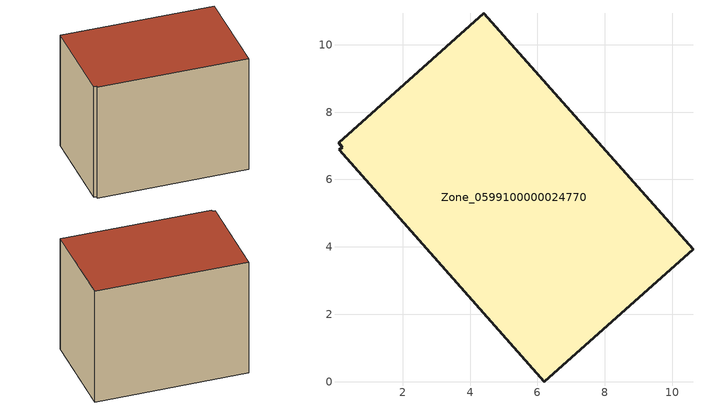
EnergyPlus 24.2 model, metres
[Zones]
Zone_0599100000024770
 floor ground (C_G): 0.1,7.09 4.41,10.93 10.62,3.93 6.21,0 0.11,6.88 0.21,6.96 z0
 wall outside (C_F): 10.62,3.93 4.41,10.93 0.1,7.09 0.21,6.96 0.11,6.88 6.21,0 10.62,3.93 z0:7.57
 roof outside (C_R): 4.41,10.93 0.1,7.09 0.21,6.96 0.11,6.88 6.21,0 10.62,3.93 z7.57
[BUILDING]
Pand.0599100000024770: North Axis=0; Terrain=City; Loads Convergence Tolerance Value=0.04; Temperature Convergence Tolerance Value=0.4; Solar Distribution=FullExterior; Maximum Number of Warmup Days=25; Minimum Number of Warmup Days=1
[Site:Location]
Rotterdam.The.Hague.AP_ZH_NLD Design_Conditions: Latitude=51.96; Longitude=4.45; Time Zone=1; Elevation=-4.5
[SITE:GROUNDTEMPERATURE:BUILDINGSURFACE]
18, 18, 18, 18, 18, 18, 18, 18, 18, 18, 18, 18
[MATERIAL] Thermal Absorptance=0.9; Solar Absorptance=0.7; Visible Absorptance=0.7
Name | Roughness | Thickness | Conductivity | Density | Specific Heat
G.TI.1965-1974 | MediumSmooth | 0.15 | 0.882353 | 540 | 1210
F.TI.1965-1974 | Rough | 0.3 | 0.697674 | 1920 | 840
R.TI.1965-1974 | MediumRough | 0.2 | 0.232558 | 1500 | 1000
[CONSTRUCTION]
C_G: G.TI.1965-1974
C_F: F.TI.1965-1974
C_R: R.TI.1965-1974
[ZONE]
Zone_0599100000024770: Type=1; Multiplier=1; Ceiling Height=Autocalculate; Volume=Autocalculate; Floor Area=autocalculate; Part of Total Floor Area=Yes
[ZONEINFILTRATION:DESIGNFLOWRATE]
Infil_Zone_0599100000024770: Zone or ZoneList or Space or SpaceList=Zone_0599100000024770; Schedule=AlwaysOn; Design Flow Rate Calculation Method=Flow/Area; Flow Rate per Floor Area=0.003; Constant Term Coefficient=1; Temperature Term Coefficient=0; Velocity Term Coefficient=0; Velocity Squared Term Coefficient=0
[HVACTEMPLATE:ZONE:IDEALLOADSAIRSYSTEM]
Zone_0599100000024770: Maximum Heating Supply Air Temperature=50; Minimum Cooling Supply Air Temperature=13; Maximum Heating Supply Air Humidity Ratio=0.0156; Minimum Cooling Supply Air Humidity Ratio=0.0077; Heating Limit=NoLimit; Cooling Limit=NoLimit; Dehumidification Control Type=ConstantSensibleHeatRatio; Cooling Sensible Heat Ratio=0.7; Dehumidification Setpoint=60; Humidification Control Type=None; Humidification Setpoint=30; Outdoor Air Method=None; Outdoor Air Flow Rate per Person=0.00944; Outdoor Air Flow Rate per Zone Floor Area=0; Outdoor Air Flow Rate per Zone=0; Demand Controlled Ventilation Type=None; Outdoor Air Economizer Type=NoEconomizer; Heat Recovery Type=None; Sensible Heat Recovery Effectiveness=0.7; Latent Heat Recovery Effectiveness=0.65
[ZONECONTROL:THERMOSTAT]
ThermostatControl_Zone_0599100000024770: Zone or ZoneList=Zone_0599100000024770; Control Type Schedule=DualSetpointControlType; Control 1=Thermostat_Zone_0599100000024770; Temperature Difference Between Cutout And Setpoint=0
[THERMOSTATSETPOINT:DUALSETPOINT]
Thermostat_Zone_0599100000024770: Heating Setpoint Temperature Schedule=HeatingSetpoint_Zone_0599100000024770; Cooling Setpoint Temperature Schedule=CoolingSetpoint_Zone_0599100000024770
[SCHEDULE:COMPACT]
HeatingSetpoint_Zone_0599100000024770: Through: 12/31, For: AllDays, Until: 24:00, 21
CoolingSetpoint_Zone_0599100000024770: Through: 12/31, For: AllDays, Until: 24:00, 24
DualSetpointControlType: Through: 12/31, For: AllDays, Until: 24:00, 4
AlwaysOn: Through: 12/31, For: AllDays, Until: 24:00, 1
